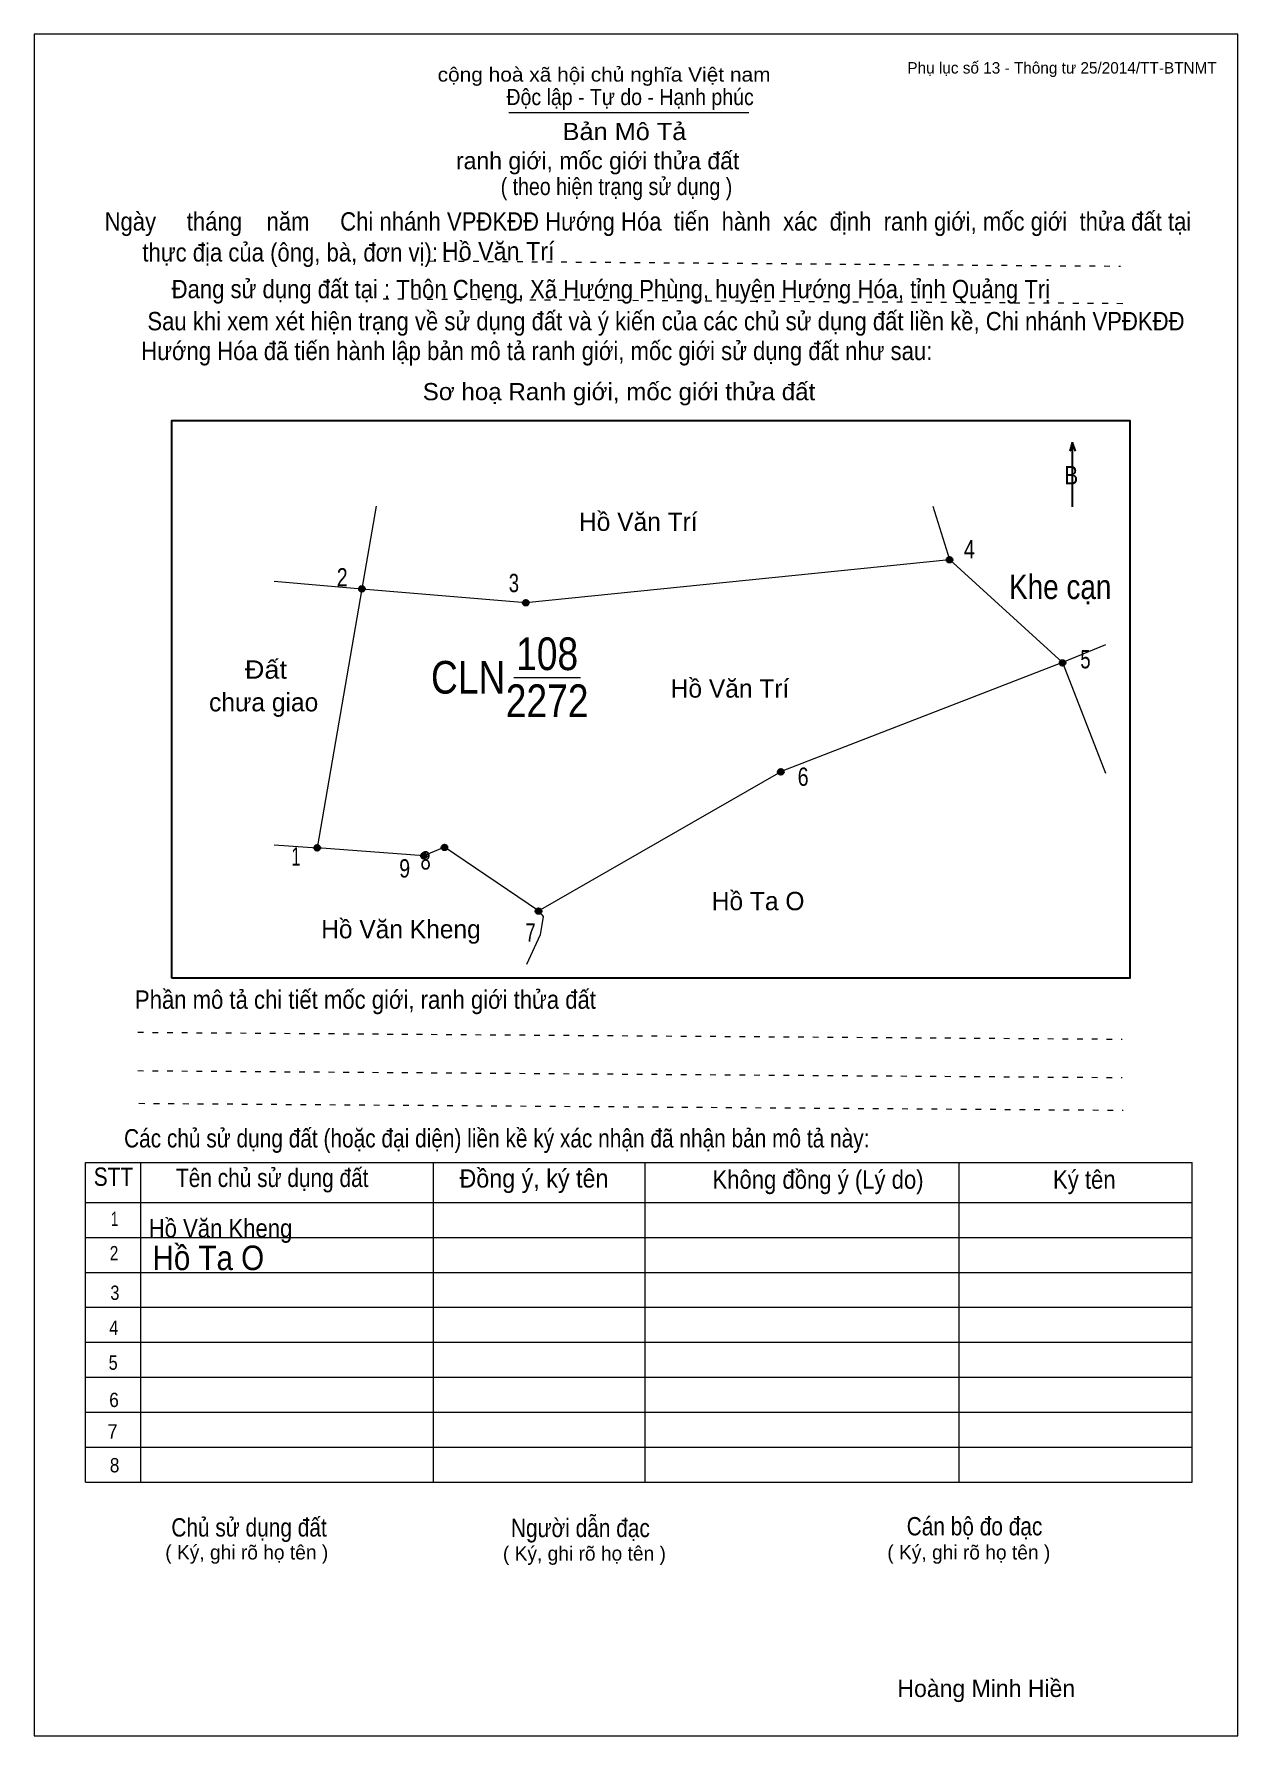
# Model space of a CAD drawing. Header units: centimetres. Extents: x 0 to 21, y 0 to 29.7.
import ezdxf
from ezdxf.enums import TextEntityAlignment as Align

# ---------------------------------------------------------------- set-up
doc = ezdxf.new("R2010")
doc.units = ezdxf.units.CM
doc.header["$LTSCALE"] = 0.13
doc.linetypes.add('DOTTED', pattern=[1.5, 0.3, -1.2])
for name, color, linetype, lineweight in [('1', 7, 'Continuous', 13), ('32', 7, 'Continuous', 25), ('6', 7, 'Continuous', 13), ('62', 7, 'Continuous', 13), ('7', 7, 'Continuous', 13)]:
    doc.layers.add(name, color=color, linetype=linetype, lineweight=lineweight)
for name, color, linetype in [('2', 7, 'Continuous'), ('3', 7, 'Continuous'), ('33', 7, 'Continuous'), ('34', 7, 'Continuous'), ('5', 7, 'Continuous'), ('63', 7, 'Continuous')]:
    doc.layers.add(name, color=color, linetype=linetype)

msp = doc.modelspace()

# ---------------------------------------------------------------- hatches: boundary and pattern name
at = {"layer": '32'}
for points in [[(16.0188, 20.5263, 1), (15.9188, 20.5263, 1)], [(5.7683, 20.0169, 1), (5.6683, 20.0169, 1)], [(8.6277, 19.7758, 1), (8.5277, 19.7758, 1)], [(17.9907, 18.7256, 1), (17.8907, 18.7256, 1)], [(13.0767, 16.8251, 1), (12.9767, 16.8251, 1)], [(4.9907, 15.4981, 1), (4.8907, 15.4981, 1)], [(7.208, 15.5066, 1), (7.108, 15.5066, 1)], [(6.8513, 15.3597, 1), (6.7513, 15.3597, 1)], [(8.8489, 14.3951, 1), (8.7489, 14.3951, 1)]]:
    msp.add_hatch(color=256, dxfattribs=at).paths.add_polyline_path(points)

# ---------------------------------------------------------------- linework, layer by layer
at = {"layer": '1'}
msp.add_lwpolyline([(21, 0), (21, 29.7), (0, 29.7), (0, 0)], close=True, dxfattribs=at)
at = {"layer": '32'}
for centre in [(15.9688, 20.5263), (5.7183, 20.0169), (8.5777, 19.7758), (17.9407, 18.7256), (13.0267, 16.8251), (4.9407, 15.4981), (7.158, 15.5066), (6.8013, 15.3597), (8.7989, 14.3951)]:
    msp.add_circle(centre, 0.05, dxfattribs=at)
at = {"layer": '6'}
for p, q in [((15.68, 21.46), (15.97, 20.53)), ((15.68, 21.46), (15.97, 20.53)), ((4.19, 20.15), (5.72, 20.02)), ((4.19, 20.15), (5.72, 20.02)), ((18.69, 19.04), (17.94, 18.73)), ((18.69, 19.04), (17.94, 18.73)), ((17.94, 18.73), (18.69, 16.8)), ((17.94, 18.73), (18.69, 16.8)), ((8.8, 14.4), (13.03, 16.83)), ((8.8, 14.4), (13.03, 16.83)), ((4.19, 15.55), (4.94, 15.5)), ((4.19, 15.55), (4.94, 15.5)), ((6.8, 15.36), (4.94, 15.5)), ((6.8, 15.36), (4.94, 15.5))]:
    msp.add_line(p, q, dxfattribs=at)
for points in [[(5.97, 21.46), (5.72, 20.02), (4.94, 15.5)], [(5.97, 21.46), (5.72, 20.02), (4.94, 15.5)], [(5.72, 20.02), (8.58, 19.78), (15.97, 20.53)], [(5.72, 20.02), (8.58, 19.78), (15.97, 20.53)], [(15.97, 20.53), (17.94, 18.73), (13.03, 16.83)], [(15.97, 20.53), (17.94, 18.73), (13.03, 16.83)], [(8.8, 14.4), (7.16, 15.51), (6.8, 15.36)], [(8.8, 14.4), (7.16, 15.51), (6.8, 15.36)], [(8.8, 14.4), (8.88, 14.3), (8.83, 13.98), (8.59, 13.46)], [(8.8, 14.4), (8.88, 14.3), (8.83, 13.98), (8.59, 13.46)]]:
    msp.add_lwpolyline(points, dxfattribs=at)
at = {"layer": '62'}
for p, q in [((8.28, 28.33), (12.47, 28.33)), ((0.9, 10.01), (20.2, 10.01)), ((0.9, 4.43), (0.9, 10.01)), ((1.86, 4.43), (1.86, 10.01)), ((6.97, 4.43), (6.97, 9.99)), ((10.66, 4.43), (10.66, 9.99)), ((16.14, 4.43), (16.14, 10.01)), ((20.2, 4.43), (20.2, 10.01)), ((0.9, 9.31), (20.2, 9.31)), ((0.9, 8.7), (20.2, 8.7)), ((0.9, 8.09), (20.2, 8.09)), ((0.9, 7.48), (20.2, 7.48)), ((0.9, 6.87), (20.2, 6.87)), ((0.9, 6.26), (20.2, 6.26)), ((0.9, 5.65), (20.2, 5.65)), ((0.9, 5.04), (20.2, 5.04)), ((0.9, 4.43), (20.2, 4.43))]:
    msp.add_line(p, q, dxfattribs=at)
at = {"layer": '62', "linetype": 'DOTTED'}
for p, q in [((6.89, 25.74), (18.95, 25.65)), ((6.09, 25.08), (19.04, 25)), ((1.81, 12.28), (18.98, 12.16)), ((1.81, 11.61), (18.98, 11.49)), ((1.83, 11.04), (19, 10.92))]:
    msp.add_line(p, q, dxfattribs=at)
at = {"layer": '62', "lineweight": 25}
for p, q in [((18.11, 22.58), (18.11, 21.45)), ((18.11, 22.57), (18.07, 22.42)), ((18.11, 22.57), (18.16, 22.42))]:
    msp.add_line(p, q, dxfattribs=at)
msp.add_lwpolyline([(2.4, 13.23), (19.12, 13.23), (19.12, 22.95), (2.4, 22.95)], close=True, dxfattribs=at)
at = {"layer": '7'}
for p, q in [((15.68, 21.46), (15.97, 20.53)), ((15.68, 21.46), (15.97, 20.53)), ((18.69, 19.04), (17.94, 18.73)), ((18.69, 19.04), (17.94, 18.73)), ((8.37, 18.47), (9.53, 18.47)), ((8.37, 18.47), (9.53, 18.47))]:
    msp.add_line(p, q, dxfattribs=at)

# ---------------------------------------------------------------- texts
at = {"layer": '2'}
for s, width, p in [('Khe cạn', 0.85, (17.9, 19.84)), ('Hồ Ta O', 0.9, (3.04, 8.13))]:
    msp.add_text(s, height=0.428, dxfattribs=dict(at, width=width)).set_placement(p, align=Align.CENTER)
at = {"layer": '3', "width": 0.85}
msp.add_text('108', height=0.5707, dxfattribs=at).set_placement((8.95, 18.6), align=Align.CENTER)
msp.add_text('108', height=0.5707, dxfattribs=at).set_placement((8.95, 18.6), align=Align.CENTER)
msp.add_text('CLN', height=0.57, dxfattribs=at).set_placement((8.22, 18.19), align=Align.RIGHT)
at = {"layer": '32'}
for s, width, p in [('4', 0.8, (16.315, 20.55)), ('2', 0.8, (5.375, 20.06)), ('3', 0.75, (8.37, 19.96)), ('5', 0.75, (18.34, 18.63)), ('6', 0.8, (13.415, 16.58)), ('1', 0.65, (4.57, 15.19)), ('8', 0.75, (6.83, 15.12)), ('9', 0.8, (6.465, 14.98)), ('7', 0.75, (8.66, 13.86))]:
    msp.add_text(s, height=0.32, dxfattribs=dict(at, width=width)).set_placement(p, align=Align.CENTER)
at = {"layer": '33'}
for s, p in [('Hồ Văn Trí', (10.54, 21.03)), ('Hồ Văn Trí', (12.14, 18.12)), ('chưa giao', (4.005, 17.88)), ('Hồ Ta O', (12.63, 14.41)), ('Hồ Văn Kheng', (6.4, 13.92))]:
    msp.add_text(s, height=0.32, dxfattribs=at).set_placement(p, align=Align.CENTER)
at = {"layer": '33', "width": 1.1}
msp.add_text('Đất', height=0.32, dxfattribs=at).set_placement((4.045, 18.45), align=Align.CENTER)
at = {"layer": '34'}
for s, width, p in [(' Hồ Văn Trí', 0.95, (7, 25.75)), ('Hồ Văn Kheng', 0.9, (2, 8.7))]:
    msp.add_text(s, height=0.32, dxfattribs=dict(at, width=width)).set_placement(p)
at = {"layer": '5', "width": 0.85}
msp.add_text('2272', height=0.5707, dxfattribs=at).set_placement((8.95, 17.78), align=Align.CENTER)
msp.add_text('2272', height=0.5707, dxfattribs=at).set_placement((8.95, 17.78), align=Align.CENTER)
at = {"layer": '62'}
for s, height, width, p in [('cộng hoà xã hội chủ nghĩa Việt nam', 0.2474, 1.1, (7.04, 28.87)), ('Độc lập - Tự do - Hạnh phúc', 0.2828, 0.9, (8.24, 28.46)), ('Bản Mô Tả', 0.3, 1.1, (9.22, 27.85)), ('( theo hiện trạng sử dụng )', 0.3, 0.85, (8.14, 26.89)), ('Ngày     tháng    năm     Chi nhánh VPĐKĐĐ Hướng Hóa  tiến  hành  xác  định  ranh giới, mốc giới  thửa đất tại ', 0.32, 0.9, (1.23, 26.27)), ('thực địa của (ông, bà, đơn vị): ', 0.32, 0.9, (1.89, 25.73)), ('Đang sử dụng đất tại : Thôn Cheng, Xã Hướng Phùng, huyện Hướng Hóa, tỉnh Quảng Trị', 0.32, 0.9, (2.4, 25.09)), (' Sau khi xem xét hiện trạng về sử dụng đất và ý kiến của các chủ sử dụng đất liền kề, Chi nhánh VPĐKĐĐ ', 0.32, 0.9, (1.87, 24.53)), ('Hướng Hóa đã tiến hành lập bản mô tả ranh giới, mốc giới sử dụng đất như sau:', 0.32, 0.9, (1.87, 24.01)), ('Sơ hoạ Ranh giới, mốc giới thửa đất', 0.3, 1.05, (6.78, 23.31)), ('B', 0.32, 0.85, (17.97, 21.84)), ('Phần mô tả chi tiết mốc giới, ranh giới thửa đất ', 0.32, 0.9, (1.76, 12.69)), ('Các chủ sử dụng đất (hoặc đại diện) liền kề ký xác nhận đã nhận bản mô tả này:', 0.32, 0.85, (1.57, 10.27))]:
    msp.add_text(s, height=height, dxfattribs=dict(at, width=width)).set_placement(p)
msp.add_text('ranh giới, mốc giới thửa đất', height=0.3, dxfattribs=at).set_placement((7.36, 27.34))
for s, height, width, p in [('STT', 0.32, 0.85, (1.385, 9.6)), ('Tên chủ sử dụng đất', 0.32, 0.85, (4.155, 9.58)), ('Đồng ý, ký tên', 0.32, 0.95, (8.72, 9.57)), ('Không đồng ý (Lý do)', 0.32, 0.9, (13.675, 9.55)), ('Ký tên', 0.32, 0.9, (18.32, 9.55)), ('1', 0.25, 0.7, (1.405, 8.9)), ('2', 0.25, 0.8, (1.395, 8.3)), ('3', 0.25, 0.85, (1.41, 7.61)), ('4', 0.25, 0.85, (1.39, 7)), ('5', 0.25, 0.85, (1.38, 6.39)), ('6', 0.25, 0.9, (1.395, 5.74)), ('7', 0.25, 0.95, (1.37, 5.19)), ('8', 0.25, 0.9, (1.405, 4.6)), ('Người dẫn đạc', 0.32, 0.85, (9.53, 3.47)), ('Chủ sử dụng đất', 0.32, 0.85, (3.75, 3.48)), ('Cán bộ đo đạc', 0.32, 0.85, (16.405, 3.5))]:
    msp.add_text(s, height=height, dxfattribs=dict(at, width=width)).set_placement(p, align=Align.CENTER)
for p in [(3.71, 3.08), (9.6, 3.06), (16.305, 3.08)]:
    msp.add_text('( Ký, ghi rõ họ tên )', height=0.25, dxfattribs=at).set_placement(p, align=Align.CENTER)
at = {"layer": '63'}
msp.add_text('Phụ lục số 13 - Thông tư 25/2014/TT-BTNMT', height=0.2, dxfattribs=at).set_placement((20.63, 29.01), align=Align.RIGHT)
msp.add_text('Hoàng Minh Hiền', height=0.3, dxfattribs=at).set_placement((16.61, 0.68), align=Align.CENTER)

doc.saveas('drawing.dxf')
